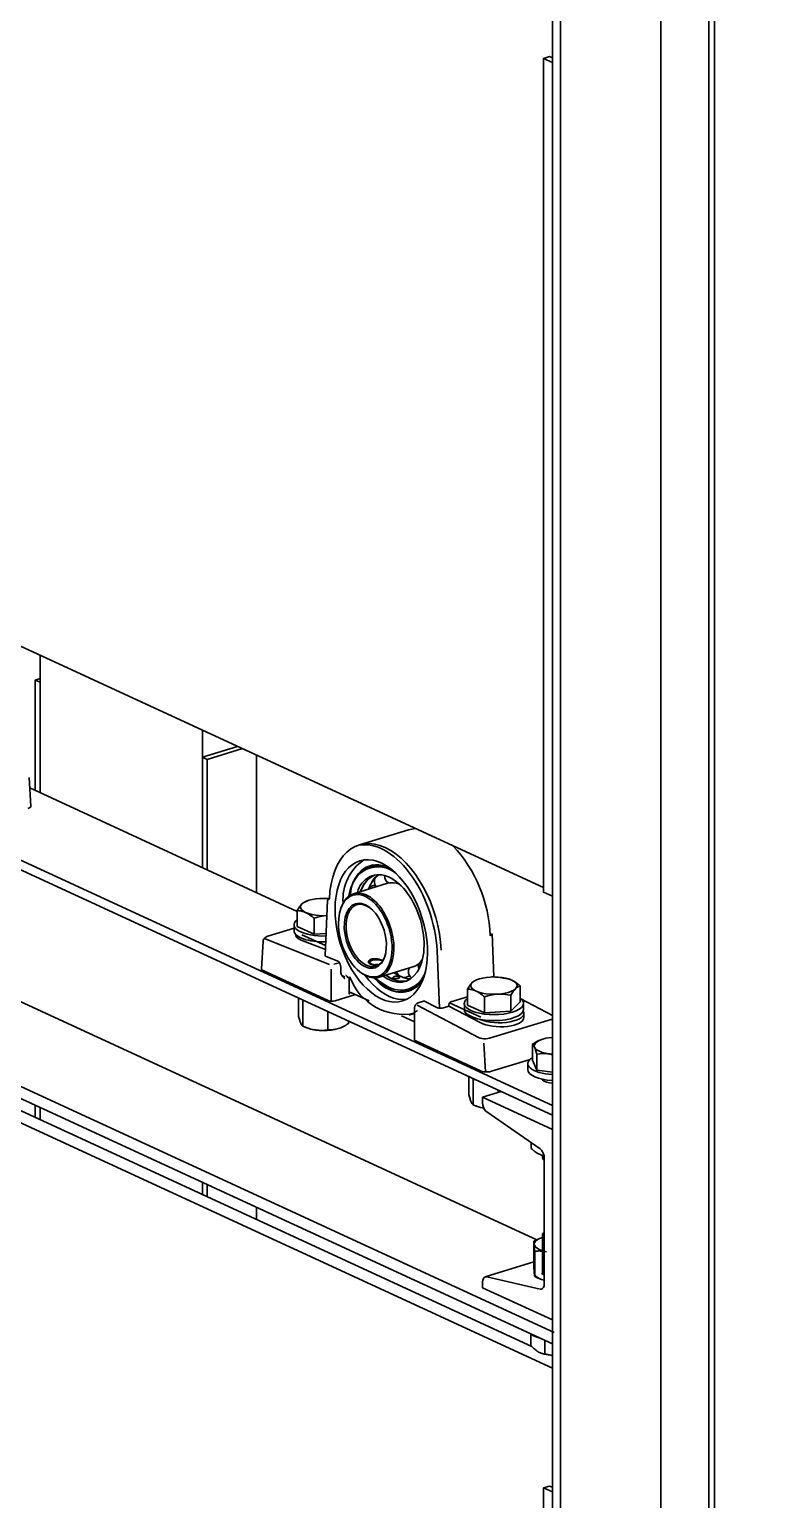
# Model space of a CAD drawing. Header units: millimetres. Extents: x -8400 to 8400, y -5940 to 5940.
# Drawn here: x 5258.6 to 5501, y 1988.8 to 2470 of the extents above; entities that cross this region are included whole.
import ezdxf

# ---------------------------------------------------------------- set-up
doc = ezdxf.new("R2010")
doc.units = ezdxf.units.MM
doc.layers.add('粗实线层', color=7, linetype='Continuous', lineweight=35)

msp = doc.modelspace()

# ---------------------------------------------------------------- linework, layer by layer
at = {"layer": '粗实线层', "linetype": 'Continuous', "lineweight": 35}
for points in [[(5481.115, 329.006), (5466.77, 335.623), (5466.247, 335.804), (5465.61, 335.924), (5464.909, 335.972), (5464.2, 335.944), (5463.541, 335.844), (5434.383, 329.462), (5433.724, 329.362), (5433.015, 329.334), (5432.314, 329.382), (5431.677, 329.501), (5431.154, 329.683), (5429.862, 330.279), (5429.862, 3911.461), (3411.605, 4842.468), (3411.605, 4840.57), (3411.713, 4839.838), (3412.025, 4839.252), (3412.506, 4838.877), (5429.848, 3908.291)], [(5515.61, 3893.617), (6350.087, 4148.576), (6350.44, 4148.781), (6350.713, 4149.149), (6350.885, 4149.653), (6350.943, 4150.255), (6350.943, 4152.153), (6324.387, 4164.403), (5489.048, 3909.18), (5515.604, 3896.93), (5515.604, 315.749), (5482.974, 305.779), (5481.682, 306.375), (5481.261, 306.656), (5481.115, 306.973), (5481.115, 3888.155)], [(5465.407, 3917.128), (5465.407, 335.946)], [(5432.517, 3910.542), (5432.517, 329.36)], [(5482.974, 3886.961), (5482.974, 305.779)], [(5429.862, 2115.853), (5429.862, 2117.75), (3411.605, 3048.757), (3411.605, 3046.86), (3411.713, 3046.127), (3412.025, 3045.541), (3412.506, 3045.166), (5429.848, 2114.581)], [(3415.693, 2976.684), (3413.26, 2975.485), (3412.732, 2975.131), (3412.27, 2974.628), (3411.911, 2974.017), (3411.683, 2973.345), (3411.605, 2972.668), (3411.605, 2970.77), (5429.862, 2039.763), (5429.862, 2041.661)], [(3412.133, 2974.427), (5430.389, 2043.419)], [(4451.743, 2522.69), (5424.763, 2073.843)], [(5429.862, 2460.707), (5428.938, 2461.133), (5426.98, 2460.535), (5426.98, 2187.579), (5429.862, 2186.25)], [(5426.98, 2460.535), (5429.862, 2459.206)], [(4966.859, 2401.331), (5426.971, 2189.085)], [(5262.148, 2220.134), (5262.148, 2265.117)], [(5262.148, 2257.516), (5260.554, 2257.029)], [(5260.554, 2220.871), (5260.554, 2257.029), (5262.148, 2256.294), (5262.148, 2220.136)], [(5423.08, 2038.908), (4966.855, 2249.361)], [(5429.856, 2031.779), (4966.859, 2245.356)], [(5315.259, 2240.616), (5315.259, 2195.633)], [(5326.764, 2235.309), (5315.259, 2231.794), (5316.853, 2231.059), (5328.358, 2234.574)], [(5315.259, 2231.794), (5315.259, 2195.636)], [(5316.853, 2231.059), (5316.853, 2194.901)], [(5332.97, 2187.466), (5332.97, 2232.445)], [(5258.552, 2225.116), (5259.097, 2215.722), (5258.999, 2215.438), (5258.68, 2215.178), (5258.169, 2214.967)], [(5346.316, 2181.311), (5258.743, 2221.708)], [(5382.708, 2207.981), (5366.654, 2203.076)], [(5385.09, 2208.404), (5383.881, 2208.263), (5382.708, 2207.981)], [(5370.992, 2196.502), (5368.989, 2195.385)], [(5375.861, 2190.492), (5364.756, 2187.1)], [(5366.943, 2187.767), (5367.53, 2189.159), (5368.239, 2190.389), (5369.061, 2191.441), (5369.986, 2192.303), (5371.003, 2192.965)], [(5367.043, 2187.797), (5367.581, 2189.061), (5368.221, 2190.189), (5368.956, 2191.171), (5369.778, 2191.996), (5370.679, 2192.655), (5371.651, 2193.143)], [(5373.038, 2193.287), (5372.008, 2192.436), (5371.095, 2191.36), (5370.309, 2190.074), (5369.664, 2188.598)], [(5371.881, 2192.472), (5371.003, 2191.309), (5370.261, 2190.005), (5369.721, 2188.756)], [(5379.824, 2190.166), (5378.796, 2190.518), (5377.783, 2190.691), (5376.801, 2190.682), (5375.86, 2190.492)], [(5356.156, 2179.924), (5354.839, 2179.888), (5353.526, 2179.939), (5352.256, 2180.074), (5351.068, 2180.29), (5349.999, 2180.58), (5349.079, 2180.936), (5348.338, 2181.346), (5347.798, 2181.798), (5347.476, 2182.279), (5347.381, 2182.773), (5347.516, 2183.266), (5347.876, 2183.743), (5348.452, 2184.189), (5349.225, 2184.59), (5350.173, 2184.936), (5351.265, 2185.214), (5352.47, 2185.416), (5353.75, 2185.537), (5355.308, 2185.57), (5356.85, 2185.483)], [(5356.848, 2185.431), (5356.396, 2185.208), (5356.227, 2184.917), (5355.443, 2166.89), (5355.537, 2166.694), (5355.824, 2166.525), (5359.442, 2165.095), (5359.782, 2164.88), (5360.091, 2164.523), (5360.338, 2164.063), (5360.498, 2163.545), (5360.553, 2163.024), (5360.553, 2161.639), (5360.555, 2161.539), (5360.56, 2161.44), (5360.57, 2161.344), (5360.584, 2161.249), (5360.6, 2161.157), (5360.621, 2161.066), (5360.632, 2161.021), (5360.644, 2160.977), (5360.657, 2160.933), (5360.671, 2160.889), (5360.733, 2160.721), (5360.805, 2160.563), (5360.885, 2160.413), (5360.974, 2160.272), (5361.022, 2160.203), (5361.071, 2160.137), (5361.121, 2160.072), (5361.173, 2160.008), (5361.28, 2159.886), (5361.391, 2159.77), (5361.505, 2159.658), (5361.621, 2159.549), (5361.68, 2159.495), (5361.739, 2159.442), (5361.769, 2159.415), (5361.798, 2159.389), (5361.813, 2159.375), (5361.828, 2159.362), (5361.843, 2159.349), (5361.858, 2159.336)], [(5349.06, 2184.536), (5348.663, 2184.349), (5348.468, 2184.229), (5348.272, 2184.089), (5348.075, 2183.927), (5347.876, 2183.743), (5347.827, 2183.693), (5347.777, 2183.642), (5347.752, 2183.616), (5347.727, 2183.59), (5347.703, 2183.563), (5347.678, 2183.536), (5347.579, 2183.425), (5347.48, 2183.309), (5347.284, 2183.063), (5347.089, 2182.798), (5346.703, 2182.219), (5346.32, 2181.582)], [(5351.839, 2173.814), (5346.32, 2176.36), (5346.32, 2181.582), (5346.658, 2181.563), (5347, 2181.528), (5347.086, 2181.517), (5347.172, 2181.505), (5347.257, 2181.492), (5347.344, 2181.478), (5347.516, 2181.446), (5347.689, 2181.41), (5348.035, 2181.322), (5348.382, 2181.215), (5348.73, 2181.086), (5349.079, 2180.936), (5349.43, 2180.763), (5349.782, 2180.569), (5349.825, 2180.543), (5349.869, 2180.517), (5349.913, 2180.49), (5349.957, 2180.463), (5350.045, 2180.409), (5350.133, 2180.353), (5350.306, 2180.239), (5350.48, 2180.12), (5350.824, 2179.87), (5351.165, 2179.605), (5351.503, 2179.327), (5351.839, 2179.036)], [(5349.557, 2184.725), (5349.06, 2184.535)], [(5360.268, 2181.129), (5360.196, 2180.803)], [(5371.053, 2181.683), (5370.009, 2182.545), (5368.936, 2183.168)], [(5345.277, 2175.81), (5336.657, 2173.176), (5336.323, 2173.055), (5336.019, 2172.883), (5335.723, 2172.643), (5335.47, 2172.348), (5335.307, 2172.069), (5335.209, 2171.766), (5335.193, 2171.625), (5335.192, 2171.482)], [(5345.277, 2176.882), (5345.277, 2174.932)], [(5355.755, 2174.05), (5351.839, 2173.814), (5351.839, 2179.036), (5352.903, 2179.36), (5353.975, 2179.623), (5354.516, 2179.728), (5355.059, 2179.814), (5356.009, 2179.914)], [(5365.393, 2154.054), (5358.791, 2152.036), (5358.21, 2151.921), (5357.557, 2151.898), (5356.929, 2151.97), (5356.423, 2152.128), (5335.184, 2161.925), (5334.864, 2162.114), (5334.671, 2162.326), (5334.615, 2162.548), (5335.16, 2171.444)], [(5335.528, 2172.426), (5335.825, 2172.279), (5356.875, 2163.96)], [(5355.526, 2168.803), (5347.621, 2171.927), (5346.987, 2172.219), (5346.481, 2172.54), (5346.112, 2172.886), (5345.888, 2173.25), (5345.813, 2173.624), (5345.813, 2173.738)], [(5355.583, 2170.1), (5347.856, 2173.664)], [(5374.212, 2165.24), (5374.157, 2165.266), (5374.077, 2165.302), (5373.992, 2165.338), (5373.902, 2165.374), (5373.808, 2165.409), (5373.76, 2165.426), (5373.71, 2165.444), (5373.66, 2165.461), (5373.609, 2165.478), (5373.505, 2165.511), (5373.398, 2165.543), (5373.287, 2165.575), (5373.174, 2165.605), (5373.145, 2165.612), (5373.116, 2165.62), (5373.088, 2165.627), (5373.058, 2165.634), (5373, 2165.648), (5372.941, 2165.661), (5372.822, 2165.687), (5372.702, 2165.711), (5372.581, 2165.732), (5372.459, 2165.752), (5372.397, 2165.761), (5372.335, 2165.77), (5372.273, 2165.778), (5372.211, 2165.785), (5372.087, 2165.798), (5371.964, 2165.807), (5371.842, 2165.815), (5371.721, 2165.819), (5371.6, 2165.82), (5371.48, 2165.819), (5371.421, 2165.817), (5371.362, 2165.814), (5371.303, 2165.81), (5371.245, 2165.806), (5371.132, 2165.795), (5371.022, 2165.78), (5370.914, 2165.762), (5370.808, 2165.741), (5370.757, 2165.729), (5370.706, 2165.716), (5370.681, 2165.71), (5370.656, 2165.703), (5370.631, 2165.696), (5370.607, 2165.688), (5370.512, 2165.657), (5370.422, 2165.623), (5370.337, 2165.586), (5370.255, 2165.547), (5370.178, 2165.504), (5370.106, 2165.458), (5370.039, 2165.411), (5369.977, 2165.36), (5369.921, 2165.309), (5369.871, 2165.255), (5369.826, 2165.2), (5369.787, 2165.143), (5369.778, 2165.129), (5369.769, 2165.114), (5369.761, 2165.1), (5369.753, 2165.085), (5369.738, 2165.056), (5369.725, 2165.026), (5369.704, 2164.967), (5369.688, 2164.907), (5369.679, 2164.847), (5369.675, 2164.787), (5369.675, 2164.757), (5369.677, 2164.727), (5369.681, 2164.697), (5369.686, 2164.668), (5369.7, 2164.609), (5369.72, 2164.551), (5369.747, 2164.495), (5369.779, 2164.44), (5369.817, 2164.387), (5369.861, 2164.335), (5369.886, 2164.309), (5369.911, 2164.284), (5369.939, 2164.26), (5369.967, 2164.236), (5370.028, 2164.191), (5370.093, 2164.148), (5370.164, 2164.108), (5370.241, 2164.07), (5370.323, 2164.035), (5370.408, 2164.003), (5370.497, 2163.974), (5370.591, 2163.949), (5370.688, 2163.926), (5370.789, 2163.906), (5370.815, 2163.901), (5370.841, 2163.897), (5370.868, 2163.893), (5370.895, 2163.889), (5370.948, 2163.882), (5371.003, 2163.875), (5371.113, 2163.864), (5371.225, 2163.857), (5371.341, 2163.852), (5371.457, 2163.849), (5371.516, 2163.849), (5371.577, 2163.85), (5371.637, 2163.851), (5371.698, 2163.853), (5371.82, 2163.859), (5371.942, 2163.867), (5372.064, 2163.877), (5372.187, 2163.889), (5372.311, 2163.904), (5372.434, 2163.92), (5372.465, 2163.925), (5372.496, 2163.93), (5372.527, 2163.934), (5372.558, 2163.939), (5372.619, 2163.949), (5372.68, 2163.958), (5372.869, 2163.992)], [(5373.115, 2159.74), (5384.22, 2163.133), (5385.106, 2163.501), (5385.925, 2164.043), (5386.668, 2164.752), (5387.324, 2165.618)], [(5392.893, 2149.637), (5392.109, 2168.392)], [(5357.485, 2151.901), (5357.485, 2162.351)], [(5358.334, 2163.978), (5360.096, 2164.516)], [(5365.816, 2162.413), (5366.057, 2162.182)], [(5370.199, 2165.001), (5369.891, 2164.74), (5369.729, 2164.552), (5369.675, 2164.356)], [(5374.177, 2165.019), (5374.05, 2165.106), (5373.896, 2165.187), (5373.413, 2165.352), (5372.822, 2165.455), (5372.175, 2165.489), (5371.531, 2165.45), (5370.946, 2165.342), (5370.473, 2165.173), (5370.153, 2164.959), (5370.016, 2164.719), (5370.073, 2164.475), (5370.319, 2164.248), (5370.732, 2164.059), (5371.277, 2163.923), (5371.903, 2163.854)], [(5378.024, 2161.239), (5379.385, 2160.376), (5380.754, 2159.749), (5382.113, 2159.368), (5383.442, 2159.237)], [(5378.157, 2161.08), (5379.136, 2160.505), (5380.974, 2159.635), (5382.844, 2159.088)], [(5361.131, 2160.059), (5361.515, 2160.046), (5361.913, 2159.807)], [(5363.359, 2159.69), (5363.359, 2154.212), (5363.43, 2154.569), (5363.624, 2154.765), (5363.89, 2154.747), (5369.834, 2152.005)], [(5382.11, 2152.489), (5380.739, 2152.418), (5379.328, 2152.562), (5377.891, 2152.919), (5376.441, 2153.486), (5375.067, 2154.212), (5373.704, 2155.115), (5372.365, 2156.188), (5371.058, 2157.422), (5369.796, 2158.807), (5368.589, 2160.332)], [(5381.575, 2158.367), (5380.362, 2158.348), (5379.112, 2158.545), (5377.842, 2158.959), (5376.567, 2159.582), (5375.303, 2160.408)], [(5382.21, 2158.581), (5381.132, 2158.443), (5380.017, 2158.486), (5378.874, 2158.71), (5377.716, 2159.113), (5376.556, 2159.691), (5375.403, 2160.438)], [(5405.324, 2159), (5404.827, 2158.811), (5404.43, 2158.624), (5404.236, 2158.504), (5404.039, 2158.364), (5403.842, 2158.202), (5403.644, 2158.018), (5403.595, 2157.968), (5403.545, 2157.917), (5403.52, 2157.891), (5403.495, 2157.865), (5403.47, 2157.838), (5403.445, 2157.811), (5403.346, 2157.7), (5403.248, 2157.584), (5403.052, 2157.337), (5402.857, 2157.073), (5402.47, 2156.494), (5402.087, 2155.857)], [(5409.517, 2159.812), (5410.067, 2159.834), (5410.614, 2159.835), (5411.158, 2159.815), (5411.698, 2159.775), (5412.771, 2159.642), (5413.834, 2159.446), (5414.173, 2159.427), (5414.514, 2159.392), (5414.6, 2159.381), (5414.686, 2159.369), (5414.772, 2159.356), (5414.858, 2159.341), (5415.031, 2159.31), (5415.203, 2159.273), (5415.55, 2159.186), (5415.896, 2159.079), (5416.245, 2158.95), (5416.594, 2158.8), (5416.944, 2158.627), (5417.296, 2158.432), (5417.34, 2158.406), (5417.384, 2158.38), (5417.428, 2158.354), (5417.472, 2158.327), (5417.56, 2158.273), (5417.647, 2158.217), (5417.821, 2158.102), (5417.995, 2157.983), (5418.338, 2157.734), (5418.68, 2157.469), (5419.018, 2157.19), (5419.354, 2156.9)], [(5416.141, 2158.991), (5416.117, 2159)], [(5416.24, 2153.832), (5416.624, 2154.47), (5417.011, 2155.05), (5417.205, 2155.314), (5417.401, 2155.56), (5417.598, 2155.787), (5417.797, 2155.993), (5417.846, 2156.041), (5417.896, 2156.088), (5417.921, 2156.111), (5417.946, 2156.133), (5417.971, 2156.156), (5417.995, 2156.178), (5418.094, 2156.262), (5418.193, 2156.34), (5418.389, 2156.48), (5418.584, 2156.6), (5418.971, 2156.782), (5419.354, 2156.9), (5419.354, 2151.678), (5416.24, 2148.61)], [(5346.782, 2152.898), (5346.782, 2146.937), (5346.952, 2146.277), (5347.126, 2145.676), (5347.212, 2145.401), (5347.3, 2145.144), (5347.388, 2144.906), (5347.476, 2144.689), (5347.498, 2144.638), (5347.521, 2144.588), (5347.531, 2144.564), (5347.542, 2144.54), (5347.554, 2144.517), (5347.565, 2144.493), (5347.609, 2144.404), (5347.653, 2144.32), (5347.741, 2144.169), (5347.827, 2144.038), (5348, 2143.834), (5348.171, 2143.695)], [(5348.171, 2151.956), (5348.082, 2152.305)], [(5348.698, 2152.024), (5348.171, 2151.956), (5348.171, 2143.695), (5349.177, 2143.292), (5350.193, 2142.948), (5350.704, 2142.802), (5351.219, 2142.676), (5351.736, 2142.569), (5352.256, 2142.484), (5353.526, 2142.348), (5354.839, 2142.298), (5356.156, 2142.334), (5357.436, 2142.455), (5358.64, 2142.657), (5359.733, 2142.936)], [(5381.291, 2155.267), (5383.828, 2155.468)], [(5395.989, 2150.291), (5395.972, 2150.689), (5396.042, 2151.113), (5396.27, 2151.477), (5396.591, 2151.683), (5402.087, 2153.363)], [(5396.182, 2151.372), (5406.442, 2146.638)], [(5407.607, 2148.089), (5402.087, 2150.635), (5402.087, 2155.857), (5402.425, 2155.838), (5402.767, 2155.803), (5402.853, 2155.792), (5402.939, 2155.78), (5403.025, 2155.767), (5403.111, 2155.752), (5403.284, 2155.721), (5403.457, 2155.684), (5403.803, 2155.597), (5404.149, 2155.49), (5404.498, 2155.361), (5404.847, 2155.211), (5405.197, 2155.038), (5405.549, 2154.843), (5405.593, 2154.817), (5405.637, 2154.791), (5405.681, 2154.765), (5405.725, 2154.738), (5405.812, 2154.683), (5405.9, 2154.628), (5406.074, 2154.513), (5406.248, 2154.394), (5406.592, 2154.145), (5406.933, 2153.88), (5407.271, 2153.601), (5407.607, 2153.311)], [(5429.862, 2147.213), (5419.52, 2152.668)], [(5356.342, 2148.488), (5356.342, 2142.526), (5355.337, 2142.411), (5354.322, 2142.358), (5353.811, 2142.358), (5353.296, 2142.379), (5353.037, 2142.397), (5352.777, 2142.42), (5352.712, 2142.427), (5352.647, 2142.434), (5352.582, 2142.442), (5352.516, 2142.45), (5352.386, 2142.466), (5352.256, 2142.484), (5350.811, 2142.76), (5349.557, 2143.146), (5349.017, 2143.352)], [(5384.726, 2145.135), (5380.438, 2147.113)], [(5382.959, 2147.375), (5384.343, 2148.029), (5385.643, 2148.898)], [(5383.618, 2147.552), (5384.726, 2147.89)], [(5385.594, 2150.65), (5405.715, 2140.038), (5406.196, 2139.841), (5406.777, 2139.698), (5407.418, 2139.619), (5408.074, 2139.608), (5408.704, 2139.666), (5409.264, 2139.791), (5429.821, 2146.072)], [(5401.044, 2151.156), (5401.044, 2149.207)], [(5420.397, 2149.207), (5420.397, 2151.156)], [(5420.512, 2146.599), (5420.512, 2147.876)], [(5363.124, 2145.36), (5363.124, 2144.599), (5362.708, 2144.335), (5362.289, 2144.083), (5362.183, 2144.022), (5362.077, 2143.963), (5361.971, 2143.904), (5361.866, 2143.846), (5361.654, 2143.733), (5361.441, 2143.626), (5361.016, 2143.423), (5360.59, 2143.24), (5360.162, 2143.078), (5359.733, 2142.936), (5359.302, 2142.815), (5358.87, 2142.716), (5358.816, 2142.704), (5358.762, 2142.694), (5358.708, 2142.684), (5358.654, 2142.674), (5358.546, 2142.655), (5358.439, 2142.637), (5358.225, 2142.606), (5358.012, 2142.58), (5357.589, 2142.542), (5357.17, 2142.522), (5356.755, 2142.517), (5356.342, 2142.526)], [(5360.349, 2143.146), (5360.382, 2143.159)], [(5407.918, 2128.76), (5407.374, 2138.161)], [(5426.715, 2139.505), (5426.286, 2139.363), (5425.858, 2139.201), (5425.431, 2139.017), (5425.006, 2138.815), (5424.794, 2138.707), (5424.582, 2138.595), (5424.476, 2138.537), (5424.371, 2138.478), (5424.265, 2138.418), (5424.159, 2138.357), (5423.739, 2138.106), (5423.324, 2137.842)], [(5424.713, 2129.379), (5423.324, 2132.62), (5423.324, 2137.842), (5423.495, 2137.703), (5423.668, 2137.498), (5423.754, 2137.368), (5423.842, 2137.217), (5423.93, 2137.044), (5424.018, 2136.849), (5424.041, 2136.796), (5424.063, 2136.742), (5424.073, 2136.715), (5424.084, 2136.687), (5424.096, 2136.659), (5424.107, 2136.631), (5424.151, 2136.514), (5424.195, 2136.393), (5424.283, 2136.135), (5424.369, 2135.86), (5424.542, 2135.259), (5424.713, 2134.601), (5425.719, 2134.717), (5426.735, 2134.77), (5427.246, 2134.769), (5427.761, 2134.749), (5428.278, 2134.707), (5428.799, 2134.643), (5428.928, 2134.624), (5429.058, 2134.604), (5429.124, 2134.593), (5429.189, 2134.581), (5429.254, 2134.57), (5429.319, 2134.558), (5429.579, 2134.507), (5429.838, 2134.451), (5429.863, 2134.446)], [(5429.862, 2134.524), (5429.324, 2134.576), (5428.799, 2134.643), (5427.61, 2134.86), (5426.541, 2135.15), (5425.621, 2135.505), (5424.88, 2135.916), (5424.34, 2136.368), (5424.018, 2136.849), (5423.923, 2137.343), (5424.058, 2137.836), (5424.418, 2138.313), (5424.994, 2138.758), (5425.767, 2139.16), (5426.715, 2139.505), (5427.68, 2139.756), (5428.738, 2139.948), (5429.862, 2140.076)], [(5426.099, 2139.295), (5426.065, 2139.282)], [(5429.862, 2128.642), (5424.713, 2129.379), (5424.713, 2134.601)], [(5402.549, 2127.173), (5402.549, 2121.211), (5402.72, 2120.552), (5402.893, 2119.951), (5402.98, 2119.676), (5403.067, 2119.419), (5403.155, 2119.181), (5403.244, 2118.964), (5403.266, 2118.913), (5403.288, 2118.863), (5403.299, 2118.839), (5403.31, 2118.815), (5403.321, 2118.791), (5403.332, 2118.768), (5403.376, 2118.679), (5403.42, 2118.595), (5403.508, 2118.444), (5403.595, 2118.314), (5403.768, 2118.109), (5403.938, 2117.97)], [(5421.819, 2131.451), (5421.819, 2129.501)], [(5403.938, 2126.231), (5403.849, 2126.579)], [(5404.466, 2126.299), (5403.938, 2126.231), (5403.938, 2117.97), (5404.945, 2117.566), (5405.96, 2117.223), (5406.471, 2117.077), (5406.986, 2116.951), (5407.441, 2116.856)], [(5407.024, 2120.487), (5407.024, 2118.587), (5407.087, 2117.904), (5407.272, 2117.218), (5407.563, 2116.582), (5407.939, 2116.047), (5408.368, 2115.655), (5425.862, 2103.53), (5426.291, 2103.139), (5426.666, 2102.603), (5426.958, 2101.967), (5427.143, 2101.281), (5427.206, 2100.599), (5427.206, 2059.365), (5427.143, 2058.741), (5426.958, 2058.225), (5426.666, 2057.858), (5426.291, 2057.67), (5425.862, 2057.674), (5408.368, 2061.688), (5407.939, 2061.692), (5407.563, 2061.503), (5407.272, 2061.137), (5407.087, 2060.621), (5407.024, 2059.997), (5407.024, 2058.097), (5429.862, 2047.562), (5429.862, 2109.952), (5407.024, 2120.487), (5413.052, 2122.329)], [(5412.109, 2122.763), (5412.109, 2122.041)], [(5429.862, 2125.046), (5428.861, 2125.206), (5427.965, 2125.437), (5427.208, 2125.731), (5426.621, 2126.074), (5426.227, 2126.454)], [(5426.572, 2126.373), (5426.572, 2126.111)], [(5260.554, 2117.864), (5260.554, 2113.881)], [(5404.784, 2117.626), (5405.324, 2117.421), (5406.308, 2117.105), (5407.422, 2116.857)], [(5262.148, 2113.151), (5262.148, 2117.129), (5262.148, 2113.146)], [(5422.862, 2105.609), (5422.862, 2103.715), (5423.2, 2103.422), (5423.542, 2103.141), (5423.627, 2103.073), (5423.714, 2103.006), (5423.799, 2102.94), (5423.886, 2102.874), (5424.058, 2102.747), (5424.231, 2102.624), (5424.577, 2102.393), (5424.924, 2102.18), (5425.272, 2101.987), (5425.621, 2101.815), (5425.972, 2101.664), (5426.323, 2101.535), (5426.367, 2101.52), (5426.411, 2101.506), (5426.455, 2101.491), (5426.499, 2101.478), (5426.587, 2101.451), (5426.675, 2101.426), (5426.848, 2101.38), (5427.022, 2101.34), (5427.214, 2101.299)], [(5427.143, 2101.283), (5426.333, 2101.529), (5425.621, 2101.815)], [(5426.074, 2101.624), (5426.099, 2101.615)], [(5426.572, 2101.449), (5426.572, 2100.713)], [(5426.572, 2100.712), (5426.733, 2100.243), (5427.206, 2099.805)], [(5426.994, 2099.964), (5427.206, 2099.784)], [(5315.259, 2088.646), (5315.259, 2092.629), (5315.259, 2088.65)], [(5316.853, 2091.894), (5316.853, 2087.91)], [(5332.97, 2080.477), (5332.97, 2084.459)], [(5423.798, 2073.346), (5424.715, 2073.818), (5425.64, 2074.23), (5425.937, 2074.348)], [(5426.572, 2074.575), (5425.629, 2074.213), (5424.872, 2073.793), (5424.325, 2073.33), (5424.006, 2072.838), (5423.925, 2072.332), (5424.052, 2071.89), (5424.361, 2071.461), (5424.845, 2071.054), (5425.491, 2070.682), (5426.285, 2070.351), (5427.206, 2070.071)], [(5426.099, 2074.409), (5425.936, 2074.347)], [(5426.572, 2075.312), (5426.572, 2062.616)], [(5427.206, 2076.24), (5426.994, 2076.06), (5426.656, 2075.651), (5426.578, 2075.223), (5426.765, 2074.8), (5427.206, 2074.405)], [(5427.206, 2076.185), (5427.064, 2075.768), (5427.206, 2075.351)], [(5424.052, 2070.064), (5424.021, 2070.729), (5423.989, 2071.335), (5423.974, 2071.613), (5423.958, 2071.872), (5423.941, 2072.112), (5423.925, 2072.332), (5423.921, 2072.384), (5423.917, 2072.434), (5423.915, 2072.459), (5423.913, 2072.483), (5423.911, 2072.507), (5423.909, 2072.53), (5423.901, 2072.621), (5423.893, 2072.706), (5423.877, 2072.86), (5423.861, 2072.993), (5423.83, 2073.202), (5423.798, 2073.346), (5423.798, 2065.085), (5423.83, 2064.421), (5423.861, 2063.815), (5423.877, 2063.537), (5423.893, 2063.278), (5423.909, 2063.038), (5423.925, 2062.818), (5423.929, 2062.766), (5423.933, 2062.716), (5423.935, 2062.691), (5423.937, 2062.667), (5423.939, 2062.643), (5423.941, 2062.619), (5423.95, 2062.529), (5423.958, 2062.444), (5423.974, 2062.29), (5423.989, 2062.157), (5424.021, 2061.948), (5424.052, 2061.804)], [(5427.9, 2069.912), (5427.413, 2070), (5426.928, 2070.066), (5426.444, 2070.111), (5425.962, 2070.137), (5425.721, 2070.142), (5425.48, 2070.144), (5425.36, 2070.142), (5425.24, 2070.14), (5425.12, 2070.137), (5425.001, 2070.133), (5424.524, 2070.106), (5424.052, 2070.064), (5424.052, 2061.804), (5424.524, 2061.572), (5425.001, 2061.352), (5425.12, 2061.299), (5425.24, 2061.247), (5425.36, 2061.196), (5425.48, 2061.147), (5425.721, 2061.05), (5425.962, 2060.958), (5426.444, 2060.788)], [(5423.798, 2066.54), (5407.879, 2061.676)], [(5423.925, 2062.818), (5424.052, 2062.375), (5424.361, 2061.946), (5424.845, 2061.54), (5425.491, 2061.167), (5426.285, 2060.837), (5427.206, 2060.557)], [(5427.206, 2062.27), (5426.789, 2062.451), (5426.533, 2062.662), (5426.446, 2062.898)], [(5422.677, 2043.077), (5423.492, 2042.531), (5424.544, 2042.046), (5425.803, 2041.635)], [(5427.344, 2036.462), (5426.779, 2036.546), (5426.208, 2036.695), (5425.921, 2036.797), (5425.632, 2036.92), (5425.342, 2037.065), (5425.049, 2037.232), (5424.976, 2037.277), (5424.903, 2037.323), (5424.866, 2037.347), (5424.83, 2037.372), (5424.793, 2037.396), (5424.757, 2037.421), (5424.611, 2037.523), (5424.465, 2037.631), (5424.176, 2037.86), (5423.888, 2038.108), (5423.319, 2038.653), (5422.754, 2039.256), (5422.754, 2043.015)], [(5429.861, 2035.982), (5429.504, 2036.027), (5428.419, 2036.214), (5427.344, 2036.462), (5427.344, 2040.924)], [(5425.958, 2036.783), (5426.099, 2036.73), (5427.211, 2036.38), (5428.481, 2036.116), (5429.862, 2035.948)], [(5429.853, 2035.784), (5429.397, 2035.994)], [(5429.862, 1992.782), (5428.938, 1993.209), (5426.98, 1992.61), (5426.98, 1719.655), (5429.862, 1718.325)], [(5426.98, 1992.61), (5429.862, 1991.281)]]:
    msp.add_lwpolyline(points, dxfattribs=at)
for points in [[(5410.688, 2159.832), (5410.099, 2173.925), (5409.941, 2173.677), (5409.478, 2173.464, 0.1802573), (5397.29, 2202.776)], [(5372.064, 2159.54), (5373.492, 2158.272), (5374.957, 2157.227), (5376.441, 2156.42, 0.4971067), (5388.419, 2162.258)], [(5362.207, 2160.44), (5362.221, 2160.435), (5362.277, 2160.402), (5362.367, 2160.334), (5362.483, 2160.226), (5362.61, 2160.081), (5362.713, 2159.941), (5362.823, 2159.773), (5363.092, 2159.665), (5363.589, 2159.748, 0.3684406), (5384.726, 2147.964)], [(5387.567, 2159.24, -0.4183677), (5376.441, 2155.826), (5375.165, 2156.503), (5373.901, 2157.351), (5372.659, 2158.362), (5371.45, 2159.527)], [(5380.821, 2159.724, 0.126129), (5382.073, 2159.781, 0.1104894), (5383.031, 2160.326)], [(5422.532, 2132.82), (5409.899, 2128.961), (5409.338, 2128.831), (5408.707, 2128.76), (5408.046, 2128.754), (5407.404, 2128.812), (5406.823, 2128.93), (5406.342, 2129.1), (5385.104, 2138.898), (5384.823, 2139.085), (5384.726, 2139.296), (5384.726, 2149.746, -0.3298032), (5385.917, 2151.355), (5387.679, 2151.894), (5387.941, 2151.913), (5388.218, 2151.82), (5391.838, 2149.912), (5392.231, 2149.757), (5392.714, 2149.657), (5393.239, 2149.621), (5393.755, 2149.652), (5394.21, 2149.748), (5395.989, 2150.291), (5406.208, 2144.902)]]:
    msp.add_lwpolyline(points, format="xyb", dxfattribs=at)
for points in [[(5377.975, 2159.414), (5378.044, 2159.385), (5378.12, 2159.36), (5378.16, 2159.349), (5378.202, 2159.338), (5378.224, 2159.333), (5378.246, 2159.328), (5378.269, 2159.324), (5378.291, 2159.32), (5378.384, 2159.305), (5378.481, 2159.294), (5378.505, 2159.293), (5378.53, 2159.291), (5378.556, 2159.289), (5378.581, 2159.288), (5378.632, 2159.286), (5378.683, 2159.284), (5378.786, 2159.285), (5378.889, 2159.29), (5378.915, 2159.291), (5378.94, 2159.293), (5378.966, 2159.295), (5378.992, 2159.297), (5379.042, 2159.303), (5379.091, 2159.309), (5379.14, 2159.316), (5379.188, 2159.324), (5379.212, 2159.328), (5379.236, 2159.332), (5379.259, 2159.337), (5379.282, 2159.341), (5379.371, 2159.362), (5379.454, 2159.385), (5379.493, 2159.398), (5379.531, 2159.411), (5379.549, 2159.417), (5379.567, 2159.424), (5379.584, 2159.432), (5379.601, 2159.439), (5379.662, 2159.468), (5379.716, 2159.5), (5379.727, 2159.508), (5379.739, 2159.516), (5379.75, 2159.524), (5379.76, 2159.533), (5379.779, 2159.549), (5379.795, 2159.567), (5379.821, 2159.601), (5379.836, 2159.637), (5379.841, 2159.655), (5379.842, 2159.673), (5379.841, 2159.691), (5379.838, 2159.709), (5379.832, 2159.727), (5379.823, 2159.744), (5379.812, 2159.763), (5379.798, 2159.78), (5379.764, 2159.815), (5379.721, 2159.849), (5379.708, 2159.857), (5379.695, 2159.865), (5379.682, 2159.873), (5379.668, 2159.881), (5379.638, 2159.897), (5379.607, 2159.912), (5379.538, 2159.941), (5379.462, 2159.968), (5379.441, 2159.975), (5379.421, 2159.981), (5379.4, 2159.987), (5379.378, 2159.993), (5379.335, 2160.004), (5379.291, 2160.015), (5379.245, 2160.024), (5379.198, 2160.034), (5379.174, 2160.038), (5379.15, 2160.042), (5379.125, 2160.046), (5379.1, 2160.049), (5379, 2160.061), (5378.899, 2160.07), (5378.848, 2160.073), (5378.796, 2160.075), (5378.77, 2160.076), (5378.744, 2160.076), (5378.718, 2160.076), (5378.692, 2160.076), (5378.59, 2160.073), (5378.49, 2160.066), (5378.466, 2160.063), (5378.441, 2160.061), (5378.417, 2160.058), (5378.393, 2160.055), (5378.345, 2160.047), (5378.299, 2160.039), (5378.211, 2160.021), (5378.127, 2159.998), (5378.107, 2159.992), (5378.088, 2159.985), (5378.069, 2159.978), (5378.051, 2159.972), (5378.014, 2159.958), (5377.981, 2159.943), (5377.949, 2159.927), (5377.919, 2159.91), (5377.891, 2159.893), (5377.865, 2159.875), (5377.821, 2159.838), (5377.786, 2159.8), (5377.772, 2159.78), (5377.76, 2159.759), (5377.751, 2159.739), (5377.744, 2159.718), (5377.739, 2159.677), (5377.743, 2159.635), (5377.746, 2159.625), (5377.749, 2159.615), (5377.753, 2159.604), (5377.758, 2159.594), (5377.769, 2159.574), (5377.782, 2159.555), (5377.798, 2159.535), (5377.817, 2159.517), (5377.827, 2159.507), (5377.837, 2159.498), (5377.848, 2159.489), (5377.86, 2159.48), (5377.913, 2159.446)], [(5417.797, 2155.993), (5417.221, 2155.547), (5416.448, 2155.146), (5415.501, 2154.8), (5414.408, 2154.522), (5413.204, 2154.32), (5411.924, 2154.199), (5410.607, 2154.163), (5409.294, 2154.213), (5408.024, 2154.349), (5406.836, 2154.565), (5405.766, 2154.855), (5404.847, 2155.211), (5404.106, 2155.621), (5403.566, 2156.073), (5403.244, 2156.554), (5403.149, 2157.048), (5403.283, 2157.541), (5403.644, 2158.018), (5404.22, 2158.464), (5404.993, 2158.865), (5405.94, 2159.21), (5407.033, 2159.488), (5408.237, 2159.691), (5409.517, 2159.812), (5410.834, 2159.848), (5412.147, 2159.797), (5413.417, 2159.662), (5414.605, 2159.446), (5415.675, 2159.156), (5416.594, 2158.8), (5417.334, 2158.39), (5417.874, 2157.938), (5418.197, 2157.457), (5418.292, 2156.963), (5418.158, 2156.47)], [(5411.924, 2154.199), (5412.061, 2154.206), (5412.198, 2154.212), (5412.267, 2154.215), (5412.336, 2154.217), (5412.405, 2154.219), (5412.474, 2154.221), (5412.748, 2154.224), (5413.022, 2154.221), (5413.566, 2154.201), (5414.106, 2154.161), (5415.179, 2154.028), (5416.24, 2153.832), (5416.24, 2148.61), (5407.607, 2148.089), (5407.607, 2153.311), (5408.67, 2153.635), (5409.743, 2153.898), (5410.283, 2154.003), (5410.827, 2154.089), (5411.374, 2154.154)]]:
    msp.add_lwpolyline(points, close=True, dxfattribs=at)
for centre, radius, start, end in [((5376.694, 2185.308), 15.409, 123.61967, 184.56542), ((5373.234, 2186.779), 9.524, 72.79473, 180.82496), ((5372.785, 2186.9), 9.014, 47.68062, 181.40774), ((5373.136, 2186.066), 7.215, 62.73712, 168.55368), ((5371.89, 2187.31), 2.524, 88.4674, 148.7532), ((5374.106, 2191.159), 2.524, 130.23761, 224.1388), ((5377.423, 2192.883), 2.524, 176.50607, 244.21495), ((5377.425, 2192.88), 2.521, 294.75126, 307.96361), ((5381.335, 2162.195), 2.524, 195.77993, 236.42203), ((5385.248, 2161.534), 2.524, 150.53394, 234.40526), ((5385.252, 2161.546), 2.511, 69.68226, 76.19643), ((5388.565, 2163.258), 2.524, 153.88433, 198.61508), ((5388.574, 2163.243), 2.541, 120.64858, 124.52593), ((5379.94, 2164.209), 9.219, 210.47578, 323.88108)]:
    msp.add_arc(centre, radius, start, end, dxfattribs=at)
for centre, major_axis, ratio, start_param, end_param in [((5375.136, 2175.316), (-8.483, 27.76), 0.5850692, 4.2934925, 7.3101966), ((5373.828, 2174.908), (-8.479, 27.768), 0.5850917, 4.3024753, 6.2430152), ((5376.44, 2175.711), (-6.267, 20.521), 0.5850279, 5.8006151, 7.1417497), ((5376.441, 2175.712), (-5.285, 17.3), 0.585056, 2.4828281, 5.8019783), ((5368.951, 2173.381), (-4.197, 13.717), 0.5841179, 5.80235, 7.0876605), ((5368.936, 2173.42), (-4.18, 13.678), 0.5850314, 2.3358388, 5.8018172), ((5368.936, 2173.42), (-3.074, 10.061), 0.5850516, 5.8018905, 10.2305724), ((5354.954, 2176.882), (9.694, 0), 0.3753857, 2.6729511, 4.7916507), ((5354.965, 2174.936), (9.665, 0.005), 0.3753952, 3.1415596, 4.7813056), ((5410.72, 2151.156), (-9.705, 0), 0.3754248, 5.8146751, 9.8932451), ((5410.72, 2149.207), (9.7, 0), 0.3754347, 3.1416674, 6.2830095), ((5412.454, 2147.878), (-8.066, 0.001), 0.3754979, 0.6837356, 3.3884381), ((5412.456, 2146.811), (-8.054, 0.254), 0.4074276, 0.6958543, 3.1543707), ((5431.486, 2131.45), (-9.678, 0.002), 0.375586, 5.7178355, 7.6853362), ((5431.528, 2129.51), (9.731, 0.009), 0.3750853, 3.1413558, 4.5396395)]:
    msp.add_ellipse(centre, major_axis=major_axis, ratio=ratio, start_param=start_param, end_param=end_param, dxfattribs=at)
for centre, major_axis, ratio in [((5373.831, 2174.915), (-7.007, 22.934), 0.5850544), ((5368.61, 2173.32), (-4.057, 13.279), 0.5850373), ((5368.61, 2173.32), (-3.196, 10.461), 0.5850577)]:
    msp.add_ellipse(centre, major_axis=major_axis, ratio=ratio, dxfattribs=at)

doc.saveas('drawing.dxf')
